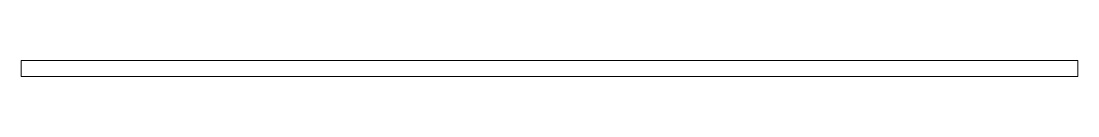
# Paper-space layout '_Gauche' of a CAD drawing. Header units: millimetres. Extents: x -52 to 52, y 0 to 2.
import ezdxf

# ---------------------------------------------------------------- set-up
doc = ezdxf.new("R2010")
doc.units = ezdxf.units.MM

psp = doc.layouts.new('_Gauche')

# ---------------------------------------------------------------- linework, layer by layer
at = {"color": 7, "linetype": 'Continuous', "lineweight": 15}
for p, q in [((-52, 1.5875), (52, 1.5875)), ((-52, 1.5875), (-52, 0)), ((52, 1.5875), (52, 0)), ((-52, 0), (52, 0))]:
    psp.add_line(p, q, dxfattribs=at)

doc.saveas('drawing.dxf')
